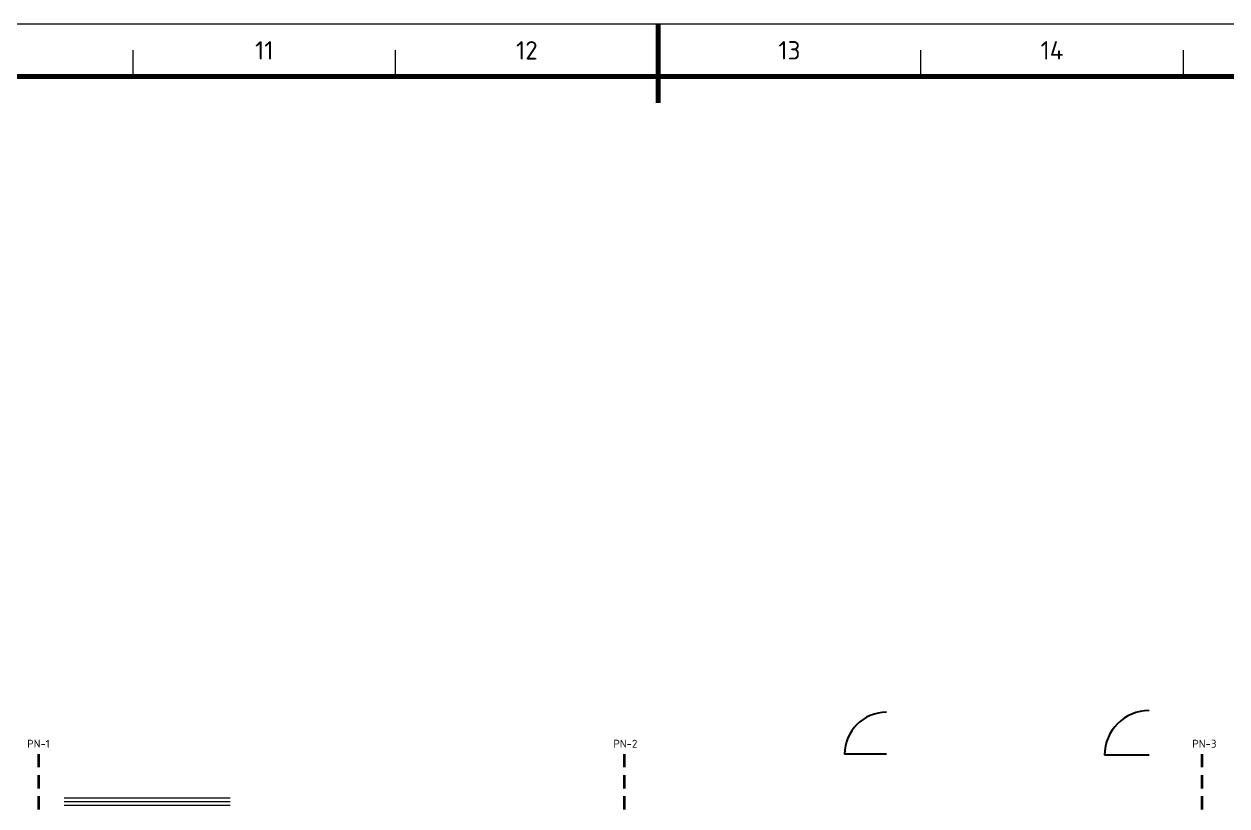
# Model space of a CAD drawing. Header units: millimetres. Extents: x 0 to 1189, y 0 to 841.
# Drawn here: x 473.8 to 702.8, y 692.2 to 841 of the extents above; entities that cross this region are included whole.
import ezdxf
from ezdxf.enums import TextEntityAlignment as Align

# ---------------------------------------------------------------- set-up
doc = ezdxf.new("R2010")
doc.units = ezdxf.units.MM
doc.linetypes.add('FLUJO-TRAZOS', pattern=[4, 2.5, -1.5])
for name, color, linetype, lineweight in [('06-TEXTO', 7, 'CONTINUOUS', 25), ('07-RECUADRO', 7, 'CONTINUOUS', 70), ('08-FINA', 5, 'CONTINUOUS', 18), ('A-ABERTURA', 7, 'CONTINUOUS', 25), ('A-TEXTO', 7, 'CONTINUOUS', 18), ('F-PERSONAL', 6, 'FLUJO-TRAZOS', 35)]:
    doc.layers.add(name, color=color, linetype=linetype, lineweight=lineweight)
doc.layers.add('A-VENTANA', color=4, linetype='CONTINUOUS', lineweight=18, true_color=0x0096c8)
doc.styles.add('ISO3098', font='isocpeur.ttf')

msp = doc.modelspace()

# ---------------------------------------------------------------- linework, layer by layer
at = {"layer": '07-RECUADRO'}
msp.add_line((594.5, 841), (594.5, 826), dxfattribs=at)
msp.add_lwpolyline([(25, 10), (1179, 10), (1179, 831), (25, 831)], close=True, dxfattribs=at)
at = {"layer": '08-FINA'}
for p, q in [((494.5, 831), (494.5, 836)), ((544.5, 831), (544.5, 836)), ((644.5, 831), (644.5, 836)), ((694.5, 831), (694.5, 836))]:
    msp.add_line(p, q, dxfattribs=at)
msp.add_lwpolyline([(0, 0), (1189, 0), (1189, 841), (0, 841)], close=True, dxfattribs=at)
at = {"layer": 'A-ABERTURA'}
for p, q in [((638, 702), (630, 702)), ((688, 701.8), (679.5, 701.8))]:
    msp.add_line(p, q, dxfattribs=at)
for centre, radius in [((688, 701.8), 8.5), ((638, 702), 8)]:
    msp.add_arc(centre, radius, 90, 180, dxfattribs=at)
at = {"layer": 'A-VENTANA'}
for p, q in [((481.4, 693.7), (513, 693.7)), ((481.4, 693), (513, 693)), ((481.4, 692.3), (513, 692.3))]:
    msp.add_line(p, q, dxfattribs=at)
at = {"layer": 'F-PERSONAL'}
for points in [[(476.5, 702), (476.5, 680)], [(588, 702), (588, 680)], [(698, 702), (698, 680), (697, 680), (697, 412)]]:
    msp.add_lwpolyline(points, dxfattribs=at)

# ---------------------------------------------------------------- texts
at = {"layer": '06-TEXTO', "style": 'ISO3098'}
for s, p in [('11', (519.5, 836)), ('12', (569.5, 836)), ('13', (619.5, 836)), ('14', (669.5, 836))]:
    msp.add_text(s, height=3.5, dxfattribs=at).set_placement(p, align=Align.MIDDLE_CENTER)
at = {"layer": 'A-TEXTO', "style": 'ISO3098'}
for s, p in [('PN-1', (476.5, 704)), ('PN-2', (588.25, 704)), ('PN-3', (698.5, 704))]:
    msp.add_text(s, height=1.5, dxfattribs=at).set_placement(p, align=Align.MIDDLE_CENTER)

doc.saveas('drawing.dxf')
